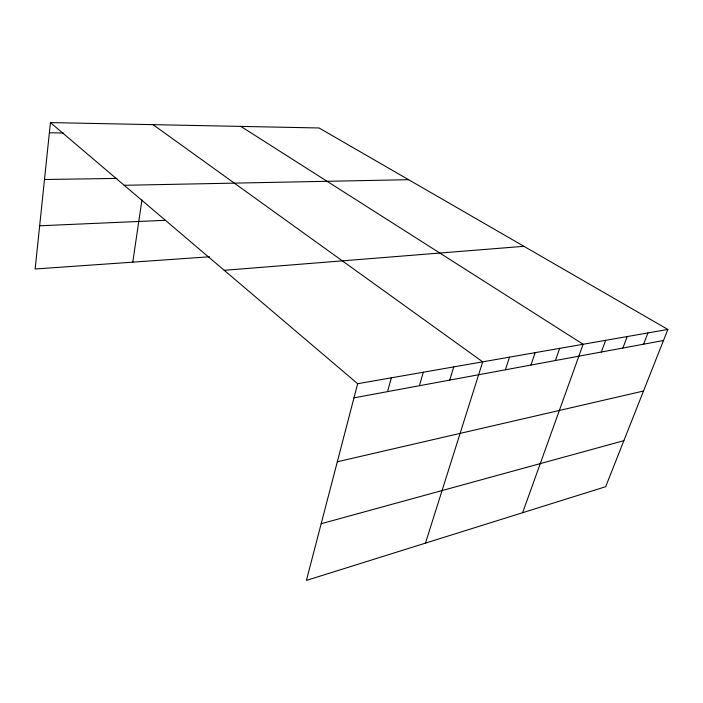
<?xml version="1.0" encoding="UTF-8"?>
<svg xmlns="http://www.w3.org/2000/svg" width="703" height="703" viewBox="0 0 703 703"><rect width="100%" height="100%" fill="white"/><g stroke="black" fill="none" stroke-linecap="round" stroke-linejoin="round"><path stroke-width="1.05" d="M50.431 122.586L357.66 383.715L306.403 580.414L605.67 486.704L667.85 329.443L319.048 127.972L50.431 122.586L35.15 268.985L209.538 256.78M132.779 262.157L141.944 199.924M387.529 391.624L391.334 377.827M419.41 385.719L423.32 372.23M449.735 380.103L453.734 366.913M425.464 543.129L482.697 361.843L153.026 124.642M505.378 369.796L509.517 357.15M530.95 365.059L535.15 352.669M555.423 360.525L559.667 348.372M522.628 512.707L583.139 344.268L240.857 126.408M601.32 352.027L605.635 340.331M622.884 348.029L627.217 336.552M643.579 344.198L647.938 332.932M321.174 523.726L623.877 440.676M337.317 461.766L643.509 391.017M353.978 397.845L663.474 340.507M357.66 383.715L667.85 329.443M224.231 270.312L523.928 246.314M39.658 225.786L165.346 220.303M124.203 185.293L408.584 179.696M44.491 179.511L116.891 178.413M49.368 132.779L63.323 132.972"/></g></svg>
